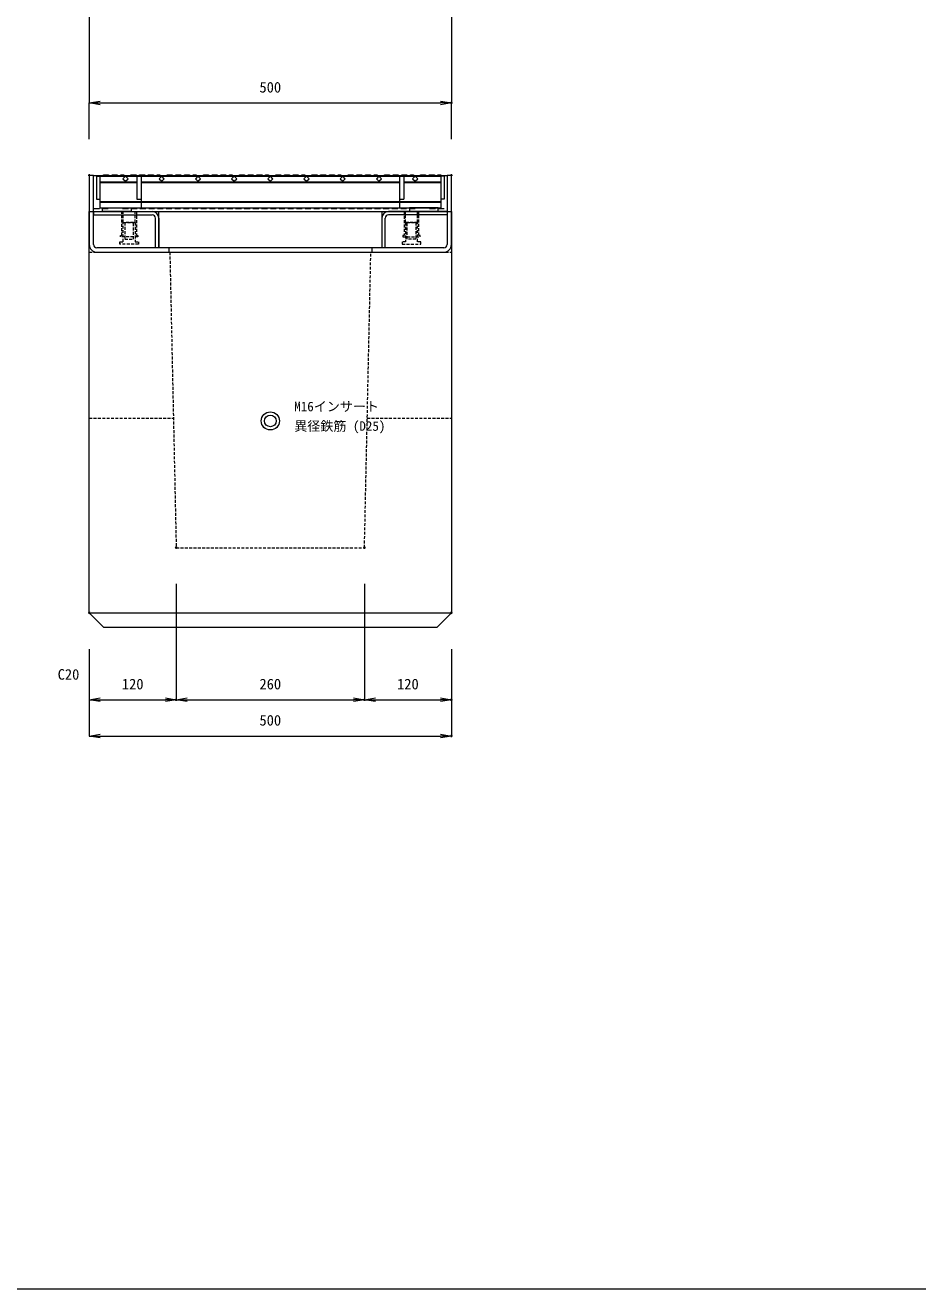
# Model space of a CAD drawing. Units: millimetres, scale not verified. Extents: x -7780 to -3890, y -1420 to 1420.
# Drawn here: x -6548 to -5315, y -1420 to 324 of the extents above; entities that cross this region are included whole.
import ezdxf
from ezdxf.enums import TextEntityAlignment as Align

# ---------------------------------------------------------------- set-up
doc = ezdxf.new("R2010")
doc.units = ezdxf.units.MM
doc.header["$LTSCALE"] = 8
doc.header["$PDMODE"] = 32
doc.header["$PDSIZE"] = 1.6
doc.linetypes.add('USER1', pattern=[0.75, 0.5, -0.25])
doc.linetypes.add('USER2', pattern=[1.5, 1, -0.5])
for name, color, linetype, lineweight in [('0-1_TITLE', 7, 'Continuous', 18), ('0-3_KIJUN', 7, 'Continuous', 18), ('0-5_SUNPO', 3, 'Continuous', 18), ('0-7_UKEWAKU', 4, 'Continuous', 18), ('0-8_GRE', 5, 'Continuous', 18), ('0-B__0-0_0', 7, 'Continuous', 18)]:
    doc.layers.add(name, color=color, linetype=linetype, lineweight=lineweight)
doc.layers.add('0-C__0-2_DEFPOINTS', color=7, linetype='Continuous')
doc.styles.add('ＭＳ ゴシック', font='')
doc.styles.get('ＭＳ ゴシック').set_extended_font_data('MS Gothic')

# ---------------------------------------------------------------- blocks, each defined once
blk = doc.blocks.new('_OPEN')
at = {"layer": '0-B__0-0_0'}
blk.add_line((0, 0), (-1, 0), dxfattribs=at)
blk.add_lwpolyline([(-1, 0.1667), (0, 0), (-1, -0.1667)], dxfattribs=at)
blk = doc.blocks.new('_D6')
at = {"layer": '0-5_SUNPO'}
for p, q in [((1320.906, 1757.13), (1320.906, 1637.13)), ((1820.906, 1757.13), (1820.906, 1637.13)), ((1335.906, 1637.13), (1805.906, 1637.13))]:
    blk.add_line(p, q, dxfattribs=at)
at = {"layer": '0-C__0-2_DEFPOINTS'}
for p in [(1320.906, 1807.13), (1820.906, 1807.13), (1820.906, 1637.13)]:
    blk.add_point(p, dxfattribs=at)
at = {"layer": '0-5_SUNPO', "xscale": 15, "yscale": 15, "rotation": 180}
blk.add_blockref('_OPEN', (1320.906, 1637.13), dxfattribs=at)
at = {"layer": '0-5_SUNPO', "xscale": 15, "yscale": 15}
blk.add_blockref('_OPEN', (1820.906, 1637.13), dxfattribs=at)
at = {"layer": '0-5_SUNPO', "color": 7, "style": 'ＭＳ ゴシック'}
blk.add_text('500', height=14.66, dxfattribs=at).set_placement((1555.906, 1647.13), align=Align.BOTTOM_LEFT)
blk = doc.blocks.new('W1-2_INST_C')
at = {"layer": '0-3_KIJUN', "linetype": 'USER1'}
for p, q in [((-8.225, -15), (-8.225, 0)), ((8.225, -15), (8.225, 0))]:
    blk.add_line(p, q, dxfattribs=at)
for points in [[(10, 0), (-10, 0), (-10, -33), (-12, -33), (-12, -35), (12, -35), (12, -33), (10, -33)], [(8.225, -15), (-8.225, -15), (-8.225, -41.5), (-12.75, -41.5), (-12.75, -45), (12.75, -45), (12.75, -41.5), (8.225, -41.5)], [(-6, -15), (6, -15), (6, -38), (-6, -38)]]:
    blk.add_lwpolyline(points, close=True, dxfattribs=at)
blk = doc.blocks.new('M16_insert')
at = {"layer": '0-3_KIJUN', "color": 3}
for radius in [12.5, 8]:
    blk.add_circle((0, 0), radius, dxfattribs=at)
blk = doc.blocks.new('_D17')
at = {"layer": '0-5_SUNPO'}
for p, q in [((1440.906, 973.13), (1440.906, 813.13)), ((1320.906, 883.13), (1320.906, 813.13)), ((1335.906, 813.13), (1425.906, 813.13))]:
    blk.add_line(p, q, dxfattribs=at)
at = {"layer": '0-C__0-2_DEFPOINTS'}
for p in [(1440.906, 1023.13), (1320.906, 933.13), (1440.906, 813.13)]:
    blk.add_point(p, dxfattribs=at)
at = {"layer": '0-5_SUNPO', "xscale": 15, "yscale": 15, "rotation": 180}
blk.add_blockref('_OPEN', (1320.906, 813.13), dxfattribs=at)
at = {"layer": '0-5_SUNPO', "xscale": 15, "yscale": 15}
blk.add_blockref('_OPEN', (1440.906, 813.13), dxfattribs=at)
at = {"layer": '0-5_SUNPO', "color": 7, "style": 'ＭＳ ゴシック'}
blk.add_text('120', height=14.66, dxfattribs=at).set_placement((1365.906, 823.13), align=Align.BOTTOM_LEFT)
blk = doc.blocks.new('_D18')
at = {"layer": '0-5_SUNPO'}
for p, q in [((1440.906, 973.13), (1440.906, 813.13)), ((1700.906, 973.13), (1700.906, 813.13)), ((1455.906, 813.13), (1685.906, 813.13))]:
    blk.add_line(p, q, dxfattribs=at)
at = {"layer": '0-C__0-2_DEFPOINTS'}
for p in [(1440.906, 1023.13), (1700.906, 1023.13), (1700.906, 813.13)]:
    blk.add_point(p, dxfattribs=at)
at = {"layer": '0-5_SUNPO', "xscale": 15, "yscale": 15, "rotation": 180}
blk.add_blockref('_OPEN', (1440.906, 813.13), dxfattribs=at)
at = {"layer": '0-5_SUNPO', "xscale": 15, "yscale": 15}
blk.add_blockref('_OPEN', (1700.906, 813.13), dxfattribs=at)
at = {"layer": '0-5_SUNPO', "color": 7, "style": 'ＭＳ ゴシック'}
blk.add_text('260', height=14.66, dxfattribs=at).set_placement((1555.906, 823.13), align=Align.BOTTOM_LEFT)
blk = doc.blocks.new('_D19')
at = {"layer": '0-5_SUNPO'}
for p, q in [((1700.906, 973.13), (1700.906, 813.13)), ((1820.906, 883.13), (1820.906, 813.13)), ((1715.906, 813.13), (1805.906, 813.13))]:
    blk.add_line(p, q, dxfattribs=at)
at = {"layer": '0-C__0-2_DEFPOINTS'}
for p in [(1700.906, 1023.13), (1820.906, 933.13), (1820.906, 813.13)]:
    blk.add_point(p, dxfattribs=at)
at = {"layer": '0-5_SUNPO', "xscale": 15, "yscale": 15, "rotation": 180}
blk.add_blockref('_OPEN', (1700.906, 813.13), dxfattribs=at)
at = {"layer": '0-5_SUNPO', "xscale": 15, "yscale": 15}
blk.add_blockref('_OPEN', (1820.906, 813.13), dxfattribs=at)
at = {"layer": '0-5_SUNPO', "color": 7, "style": 'ＭＳ ゴシック'}
blk.add_text('120', height=14.66, dxfattribs=at).set_placement((1745.906, 823.13), align=Align.BOTTOM_LEFT)
blk = doc.blocks.new('_D20')
at = {"layer": '0-5_SUNPO'}
for p, q in [((1320.906, 883.13), (1320.906, 763.13)), ((1820.906, 883.13), (1820.906, 763.13)), ((1335.906, 763.13), (1805.906, 763.13))]:
    blk.add_line(p, q, dxfattribs=at)
at = {"layer": '0-C__0-2_DEFPOINTS'}
for p in [(1320.906, 933.13), (1820.906, 933.13), (1820.906, 763.13)]:
    blk.add_point(p, dxfattribs=at)
at = {"layer": '0-5_SUNPO', "xscale": 15, "yscale": 15, "rotation": 180}
blk.add_blockref('_OPEN', (1320.906, 763.13), dxfattribs=at)
at = {"layer": '0-5_SUNPO', "xscale": 15, "yscale": 15}
blk.add_blockref('_OPEN', (1820.906, 763.13), dxfattribs=at)
at = {"layer": '0-5_SUNPO', "color": 7, "style": 'ＭＳ ゴシック'}
blk.add_text('500', height=14.66, dxfattribs=at).set_placement((1555.906, 773.13), align=Align.BOTTOM_LEFT)
blk = doc.blocks.new('_D28')
at = {"layer": '0-5_SUNPO'}
for p, q in [((1320.906, 1587.13), (1320.906, 1637.13)), ((1335.906, 1637.13), (1805.906, 1637.13)), ((1820.906, 1587.13), (1820.906, 1637.13))]:
    blk.add_line(p, q, dxfattribs=at)
at = {"layer": '0-C__0-2_DEFPOINTS'}
for p in [(1820.906, 1637.13), (1320.906, 1537.13), (1820.906, 1537.13)]:
    blk.add_point(p, dxfattribs=at)
at = {"layer": '0-5_SUNPO', "xscale": 15, "yscale": 15, "rotation": 180}
blk.add_blockref('_OPEN', (1320.906, 1637.13), dxfattribs=at)
at = {"layer": '0-5_SUNPO', "xscale": 15, "yscale": 15}
blk.add_blockref('_OPEN', (1820.906, 1637.13), dxfattribs=at)
at = {"layer": '0-5_SUNPO', "color": 7, "style": 'ＭＳ ゴシック'}
blk.add_text('500', height=14.66, dxfattribs=at).set_placement((1555.906, 1647.13), align=Align.BOTTOM_LEFT)
blk = doc.blocks.new('A$C366B5A4E')
at = {"layer": '0-8_GRE'}
for p, q in [((0, 49), (0, 17)), ((0, 49), (4.5, 49)), ((4.5, 49.8), (9.5, 49.8)), ((4.5, 49), (4.5, 49.8)), ((4.5, 49), (4.5, 17)), ((4.5, 49), (4.5, 5)), ((4.5, 49), (475.5, 49)), ((4.5, 41), (55.5, 41)), ((4.5, 40), (55.5, 40)), ((9.5, 50.8), (16.5, 50.8)), ((9.5, 49.8), (9.5, 50.8)), ((16.5, 50.8), (16.5, 49.8)), ((16.5, 49.8), (21.5, 49.8)), ((21.5, 50.8), (28.5, 50.8)), ((21.5, 49.8), (21.5, 50.8)), ((28.5, 50.8), (28.5, 49.8)), ((28.5, 49.8), (33.5, 49.8)), ((33.5, 50.8), (37.5, 50.8)), ((33.5, 49.8), (33.5, 50.8)), ((40, 49), (36.464, 45.464)), ((36.464, 45.464), (40, 41.929)), ((37.5, 50.8), (37.5, 49.8)), ((37.5, 49.8), (37.5, 49)), ((43.536, 45.464), (40, 49)), ((40, 41.929), (43.536, 45.464)), ((42.5, 49.8), (47.5, 49.8)), ((42.5, 49), (42.5, 49.8)), ((47.5, 50.8), (54.5, 50.8)), ((47.5, 49.8), (47.5, 50.8)), ((54.5, 50.8), (54.5, 49.8)), ((54.5, 49.8), (59.5, 49.8)), ((59.5, 50.8), (66.5, 50.8)), ((59.5, 49.8), (59.5, 50.8)), ((61.5, 49), (61.5, 5)), ((61.5, 41), (418.5, 41)), ((61.5, 40), (418.5, 40)), ((66.5, 50.8), (66.5, 49.8)), ((66.5, 49.8), (71.5, 49.8)), ((71.5, 50.8), (78.5, 50.8)), ((71.5, 49.8), (71.5, 50.8)), ((78.5, 50.8), (78.5, 49.8)), ((78.5, 49.8), (83.5, 49.8)), ((83.5, 50.8), (87.5, 50.8)), ((83.5, 49.8), (83.5, 50.8)), ((90, 49), (86.464, 45.464)), ((86.464, 45.464), (90, 41.929)), ((87.5, 50.8), (87.5, 49.8)), ((87.5, 49.8), (87.5, 49)), ((93.536, 45.464), (90, 49)), ((90, 41.929), (93.536, 45.464)), ((92.5, 49.8), (97.5, 49.8)), ((92.5, 49), (92.5, 49.8)), ((97.5, 50.8), (104.5, 50.8)), ((97.5, 49.8), (97.5, 50.8)), ((104.5, 50.8), (104.5, 49.8)), ((104.5, 49.8), (109.5, 49.8)), ((109.5, 50.8), (116.5, 50.8)), ((109.5, 49.8), (109.5, 50.8)), ((116.5, 50.8), (116.5, 49.8)), ((116.5, 49.8), (121.5, 49.8)), ((121.5, 50.8), (128.5, 50.8)), ((121.5, 49.8), (121.5, 50.8)), ((128.5, 50.8), (128.5, 49.8)), ((128.5, 49.8), (133.5, 49.8)), ((133.5, 50.8), (137.5, 50.8)), ((133.5, 49.8), (133.5, 50.8)), ((140, 49), (136.464, 45.464)), ((136.464, 45.464), (140, 41.929)), ((137.5, 50.8), (137.5, 49.8)), ((137.5, 49.8), (137.5, 49)), ((143.536, 45.464), (140, 49)), ((140, 41.929), (143.536, 45.464)), ((142.5, 49.8), (147.5, 49.8)), ((142.5, 49), (142.5, 49.8)), ((147.5, 50.8), (154.5, 50.8)), ((147.5, 49.8), (147.5, 50.8)), ((154.5, 50.8), (154.5, 49.8)), ((154.5, 49.8), (159.5, 49.8)), ((159.5, 50.8), (166.5, 50.8)), ((159.5, 49.8), (159.5, 50.8)), ((166.5, 50.8), (166.5, 49.8)), ((166.5, 49.8), (171.5, 49.8)), ((171.5, 50.8), (178.5, 50.8)), ((171.5, 49.8), (171.5, 50.8)), ((178.5, 50.8), (178.5, 49.8)), ((178.5, 49.8), (183.5, 49.8)), ((183.5, 50.8), (187.5, 50.8)), ((183.5, 49.8), (183.5, 50.8)), ((190, 49), (186.464, 45.464)), ((186.464, 45.464), (190, 41.929)), ((187.5, 50.8), (187.5, 49.8)), ((187.5, 49.8), (187.5, 49)), ((193.536, 45.464), (190, 49)), ((190, 41.929), (193.536, 45.464)), ((192.5, 49.8), (197.5, 49.8)), ((192.5, 49), (192.5, 49.8)), ((197.5, 50.8), (204.5, 50.8)), ((197.5, 49.8), (197.5, 50.8)), ((204.5, 50.8), (204.5, 49.8)), ((204.5, 49.8), (209.5, 49.8)), ((209.5, 50.8), (216.5, 50.8)), ((209.5, 49.8), (209.5, 50.8)), ((216.5, 50.8), (216.5, 49.8)), ((216.5, 49.8), (221.5, 49.8)), ((221.5, 50.8), (228.5, 50.8)), ((221.5, 49.8), (221.5, 50.8)), ((228.5, 50.8), (228.5, 49.8)), ((228.5, 49.8), (233.5, 49.8)), ((233.5, 50.8), (237.5, 50.8)), ((233.5, 49.8), (233.5, 50.8)), ((240, 49), (236.464, 45.464)), ((236.464, 45.464), (240, 41.929)), ((237.5, 50.8), (237.5, 49.8)), ((237.5, 49.8), (237.5, 49)), ((243.536, 45.464), (240, 49)), ((240, 41.929), (243.536, 45.464)), ((242.5, 49.8), (247.5, 49.8)), ((242.5, 49), (242.5, 49.8)), ((247.5, 50.8), (254.5, 50.8)), ((247.5, 49.8), (247.5, 50.8)), ((254.5, 50.8), (254.5, 49.8)), ((254.5, 49.8), (259.5, 49.8)), ((259.5, 50.8), (266.5, 50.8)), ((259.5, 49.8), (259.5, 50.8)), ((266.5, 50.8), (266.5, 49.8)), ((266.5, 49.8), (271.5, 49.8)), ((271.5, 50.8), (278.5, 50.8)), ((271.5, 49.8), (271.5, 50.8)), ((278.5, 50.8), (278.5, 49.8)), ((278.5, 49.8), (283.5, 49.8)), ((283.5, 50.8), (287.5, 50.8)), ((283.5, 49.8), (283.5, 50.8)), ((290, 49), (286.464, 45.464)), ((286.464, 45.464), (290, 41.929)), ((287.5, 50.8), (287.5, 49.8)), ((287.5, 49.8), (287.5, 49)), ((293.536, 45.464), (290, 49)), ((290, 41.929), (293.536, 45.464)), ((292.5, 49.8), (297.5, 49.8)), ((292.5, 49), (292.5, 49.8)), ((297.5, 50.8), (304.5, 50.8)), ((297.5, 49.8), (297.5, 50.8)), ((304.5, 50.8), (304.5, 49.8)), ((304.5, 49.8), (309.5, 49.8)), ((309.5, 50.8), (316.5, 50.8)), ((309.5, 49.8), (309.5, 50.8)), ((316.5, 50.8), (316.5, 49.8)), ((316.5, 49.8), (321.5, 49.8)), ((321.5, 50.8), (328.5, 50.8)), ((321.5, 49.8), (321.5, 50.8)), ((328.5, 50.8), (328.5, 49.8)), ((328.5, 49.8), (333.5, 49.8)), ((333.5, 50.8), (337.5, 50.8)), ((333.5, 49.8), (333.5, 50.8)), ((340, 49), (336.464, 45.464)), ((336.464, 45.464), (340, 41.929)), ((337.5, 50.8), (337.5, 49.8)), ((337.5, 49.8), (337.5, 49)), ((343.536, 45.464), (340, 49)), ((340, 41.929), (343.536, 45.464)), ((342.5, 49.8), (347.5, 49.8)), ((342.5, 49), (342.5, 49.8)), ((347.5, 50.8), (354.5, 50.8)), ((347.5, 49.8), (347.5, 50.8)), ((354.5, 50.8), (354.5, 49.8)), ((354.5, 49.8), (359.5, 49.8)), ((359.5, 50.8), (366.5, 50.8)), ((359.5, 49.8), (359.5, 50.8)), ((366.5, 50.8), (366.5, 49.8)), ((366.5, 49.8), (371.5, 49.8)), ((371.5, 50.8), (378.5, 50.8)), ((371.5, 49.8), (371.5, 50.8)), ((378.5, 50.8), (378.5, 49.8)), ((378.5, 49.8), (383.5, 49.8)), ((383.5, 50.8), (387.5, 50.8)), ((383.5, 49.8), (383.5, 50.8)), ((390, 49), (386.464, 45.464)), ((386.464, 45.464), (390, 41.929)), ((387.5, 50.8), (387.5, 49.8)), ((387.5, 49.8), (387.5, 49)), ((393.536, 45.464), (390, 49)), ((390, 41.929), (393.536, 45.464)), ((392.5, 49.8), (397.5, 49.8)), ((392.5, 49), (392.5, 49.8)), ((397.5, 50.8), (404.5, 50.8)), ((397.5, 49.8), (397.5, 50.8)), ((404.5, 50.8), (404.5, 49.8)), ((404.5, 49.8), (409.5, 49.8)), ((409.5, 50.8), (416.5, 50.8)), ((409.5, 49.8), (409.5, 50.8)), ((416.5, 50.8), (416.5, 49.8)), ((416.5, 49.8), (421.5, 49.8)), ((418.5, 49), (418.5, 5)), ((421.5, 50.8), (428.5, 50.8)), ((421.5, 49.8), (421.5, 50.8)), ((424.5, 49), (424.5, 17)), ((424.5, 41), (475.5, 41)), ((424.5, 40), (475.5, 40)), ((428.5, 50.8), (428.5, 49.8)), ((428.5, 49.8), (433.5, 49.8)), ((433.5, 50.8), (437.5, 50.8)), ((433.5, 49.8), (433.5, 50.8)), ((440, 49), (436.464, 45.464)), ((436.464, 45.464), (440, 41.929)), ((437.5, 50.8), (437.5, 49.8)), ((437.5, 49.8), (437.5, 49)), ((443.536, 45.464), (440, 49)), ((440, 41.929), (443.536, 45.464)), ((442.5, 49.8), (447.5, 49.8)), ((442.5, 49), (442.5, 49.8)), ((447.5, 50.8), (454.5, 50.8)), ((447.5, 49.8), (447.5, 50.8)), ((454.5, 50.8), (454.5, 49.8)), ((454.5, 49.8), (459.5, 49.8)), ((459.5, 50.8), (466.5, 50.8)), ((459.5, 49.8), (459.5, 50.8)), ((466.5, 50.8), (466.5, 49.8)), ((466.5, 49.8), (471.5, 49.8)), ((471.5, 50.8), (475.5, 50.8)), ((471.5, 49.8), (471.5, 50.8)), ((475.5, 50.8), (475.5, 49.8)), ((475.5, 49.8), (475.5, 49)), ((475.5, 49), (475.5, 17)), ((480, 49), (475.5, 49)), ((475.5, 49), (475.5, 5)), ((480, 49), (480, 17)), ((0, 17), (4.5, 17)), ((4.5, 14), (475.5, 14)), ((4.5, 13), (475.5, 13)), ((4.5, 5), (475.5, 5)), ((418.5, 17), (424.5, 17)), ((438.4, 5), (465.6, 5)), ((480, 17), (475.5, 17))]:
    blk.add_line(p, q, dxfattribs=at)
blk.add_lwpolyline([(55.5, 49), (55.5, 17), (61.5, 17)], dxfattribs=at)
for points in [[(8.155, 5), (48, 5), (48, 0), (8.155, 0)], [(471.845, 5), (432, 5), (432, 0), (471.845, 0)]]:
    blk.add_lwpolyline(points, close=True, dxfattribs=at)
blk = doc.blocks.new('A$C1CD73D38')
at = {"layer": '0-7_UKEWAKU'}
for p, q in [((0, 106), (0, 10.5)), ((6, 106), (494, 106)), ((6, 56), (87, 56)), ((494, 56), (413, 56)), ((404, 47), (404, 6)), ((408.5, 6), (408.5, 47)), ((494, 51.5), (413, 51.5)), ((489.5, 6), (10.5, 6)), ((10.5, 0), (489.5, 0)), ((110, 6), (110, 0)), ((390, 6), (390, 0))]:
    blk.add_line(p, q, dxfattribs=at)
at = {"layer": '0-7_UKEWAKU', "linetype": 'USER2'}
for p, q in [((6, 60.5), (30, 60.5)), ((46, 60.5), (454, 60.5)), ((470, 60.5), (494, 60.5))]:
    blk.add_line(p, q, dxfattribs=at)
at = {"layer": '0-7_UKEWAKU'}
for points in [[(6, 10.5), (6, 106), (0, 106)], [(500, 10.5), (500, 106), (494, 106), (494, 10.5)], [(6, 56), (6, 51.5), (87, 51.5)], [(96, 47), (96, 6), (91.5, 6), (91.5, 47)]]:
    blk.add_lwpolyline(points, dxfattribs=at)
blk.add_lwpolyline([(96, 6), (96, 56), (404, 56), (404, 6)], close=True, dxfattribs=at)
for centre, radius, start, end in [((87, 47), 9, 0, 90), ((413, 47), 9, 90, 180), ((87, 47), 4.5, 0, 90), ((413, 47), 4.5, 90, 180), ((10.5, 10.5), 10.5, 180, 270), ((10.5, 10.5), 4.5, 180, 270), ((489.5, 10.5), 4.5, 270, 0), ((489.5, 10.5), 10.5, 270, 0)]:
    blk.add_arc(centre, radius, start, end, dxfattribs=at)

msp = doc.modelspace()

# ---------------------------------------------------------------- linework, layer by layer
at = {"layer": '0-1_TITLE', "color": 2}
msp.add_lwpolyline([(-7780, -1420), (-3890, -1420), (-3890, 1420), (-7780, 1420)], close=True, dxfattribs=at)
msp.add_lwpolyline([(-7780, -1420), (-3890, -1420), (-3890, 1420), (-7780, 1420)], close=True, dxfattribs=at)
at = {"layer": '0-3_KIJUN', "linetype": 'USER1'}
for p, q in [((-6459.094, 11.13), (-5959.094, 11.13)), ((-6459.094, -217.87), (-6342.952, -217.87)), ((-6075.236, -217.87), (-5959.094, -217.87))]:
    msp.add_line(p, q, dxfattribs=at)
at = {"layer": '0-3_KIJUN'}
msp.add_line((-6459.094, -486.87), (-5959.094, -486.87), dxfattribs=at)
msp.add_lwpolyline([(-6459.094, 67.13), (-5959.094, 67.13), (-5959.094, -486.87), (-5979.094, -506.87), (-6439.094, -506.87), (-6459.094, -486.87)], close=True, dxfattribs=at)
at = {"layer": '0-3_KIJUN', "linetype": 'USER1'}
msp.add_lwpolyline([(-6347.887, 11.13), (-6339.094, -396.87), (-6079.094, -396.87), (-6070.301, 11.13)], dxfattribs=at)

# ---------------------------------------------------------------- block references
at = {"layer": '0-3_KIJUN', "xscale": -1}
msp.add_blockref('W1-2_INST_C', (-6404.094, 67.13), dxfattribs=at)
at = {"layer": '0-3_KIJUN'}
for name, p in [('W1-2_INST_C', (-6014.094, 67.13)), ('M16_insert', (-6209.094, -221.87)), ('M16_insert', (-6209.094, -221.87))]:
    msp.add_blockref(name, p, dxfattribs=at)
at = {"layer": '0-5_SUNPO'}
for name in ['_D6', '_D28', '_D17', '_D18', '_D19', '_D20']:
    msp.add_blockref(name, (-7780, -1420), dxfattribs=at)
at = {"layer": '0-7_UKEWAKU'}
msp.add_blockref('A$C1CD73D38', (-6459.094, 11.13), dxfattribs=at)
at = {"layer": '0-8_GRE'}
msp.add_blockref('A$C366B5A4E', (-6449.094, 67.13), dxfattribs=at)

# ---------------------------------------------------------------- texts
at = {"layer": '0-5_SUNPO', "color": 7, "style": 'ＭＳ ゴシック'}
for s, height, p in [('M16インサート', 13.2, (-6176.073, -212.468)), ('異径鉄筋 (D25)', 13.2, (-6176.073, -239.468)), ('C20', 14.66, (-6502.794, -583.521))]:
    msp.add_text(s, height=height, dxfattribs=at).set_placement(p, align=Align.BOTTOM_LEFT)

doc.saveas('drawing.dxf')
